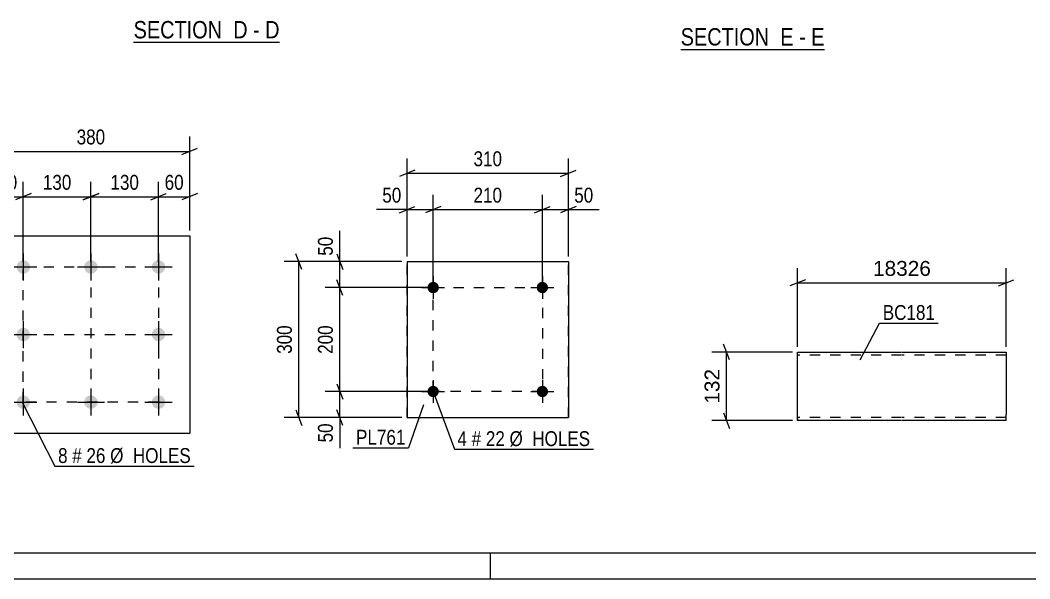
# Model space of a CAD drawing. Header units: millimetres. Extents: x 0 to 841, y 0 to 594.
# Drawn here: x 120.5 to 314.7, y 0 to 107.5 of the extents above; entities that cross this region are included whole.
import ezdxf

# ---------------------------------------------------------------- set-up
doc = ezdxf.new("R2010")
doc.units = ezdxf.units.MM
doc.linetypes.add('DXK_LINE_DOT2', pattern=[3.9198, 1.9599, -1.9599])
doc.styles.add('Arial', font='ARIAL.TTF', dxfattribs={"height": 0.2})
doc.styles.add('Arial Narrow', font='ARIALN.TTF', dxfattribs={"height": 0.2})

# ---------------------------------------------------------------- blocks, each defined once
blk = doc.blocks.new('Unknown-717034467-1133')
at = {"color": 5, "linetype": 'Continuous'}
for p, q in [((5, 5), (836, 5)), ((211, 0), (211, 5)), ((0, 0), (841, 0))]:
    blk.add_line(p, q, dxfattribs=at)
blk = doc.blocks.new('Unknown-717034467-14 - 2034')
at = {"color": 6, "linetype": 'Continuous'}
blk.add_line((142.34, 103.21), (170.41, 103.21), dxfattribs=at)
at = {"color": 0, "linetype": 'Continuous'}
for points in [[(160.45, 103.96), (160.45, 107.46), (142.34, 107.46), (142.34, 103.96)], [(164.27, 103.96), (164.27, 107.46), (161.5, 107.46), (161.5, 103.96)], [(166.59, 103.96), (166.59, 107.46), (165.32, 107.46), (165.32, 103.96)], [(170.41, 103.96), (170.41, 107.46), (167.64, 107.46), (167.64, 103.96)]]:
    blk.add_wipeout(points, dxfattribs=at)
at = {"color": 7, "linetype": 'Continuous', "style": 'Arial Narrow'}
for s, p in [('SECTION ', (142.34, 103.96)), ('D', (161.5, 103.96)), ('D', (167.64, 103.96)), ('-', (165.32, 103.96))]:
    blk.add_text(s, height=3.34, dxfattribs=at).set_placement(p)
blk = doc.blocks.new('Unknown-717034467-15 - 1626')
at = {"color": 6, "linetype": 'Continuous'}
blk.add_line((247.55, 101.84), (275.2, 101.84), dxfattribs=at)
at = {"color": 0, "linetype": 'Continuous'}
for points in [[(265.66, 102.59), (265.66, 106.09), (247.55, 106.09), (247.55, 102.59)], [(269.27, 102.59), (269.27, 106.09), (266.71, 106.09), (266.71, 102.59)], [(271.59, 102.59), (271.59, 106.09), (270.32, 106.09), (270.32, 102.59)], [(275.2, 102.59), (275.2, 106.09), (272.64, 106.09), (272.64, 102.59)]]:
    blk.add_wipeout(points, dxfattribs=at)
at = {"color": 7, "linetype": 'Continuous', "style": 'Arial Narrow'}
for s, p in [('SECTION ', (247.55, 102.59)), ('E', (266.71, 102.59)), ('E', (272.64, 102.59)), ('-', (270.32, 102.59))]:
    blk.add_text(s, height=3.34, dxfattribs=at).set_placement(p)
blk = doc.blocks.new('Part-717034467-6975 - 6969')
at = {"color": 2, "linetype": 'Continuous'}
for p, q in [((115.13, 65.99), (115.13, 27.99)), ((115.13, 65.99), (153.13, 65.99)), ((153.13, 65.99), (153.13, 27.99)), ((115.13, 27.99), (153.13, 27.99))]:
    blk.add_line(p, q, dxfattribs=at)
blk = doc.blocks.new('Bolt-717034467-7008 - 6969')
at = {"linetype": 'Continuous'}
for points in [[(121.13, 61.29, -1), (121.13, 58.69, -1)], [(134.13, 61.29, -1), (134.13, 58.69, -1)], [(147.13, 61.29, -1), (147.13, 58.69, -1)], [(121.13, 48.29, -1), (121.13, 45.69, -1)], [(147.13, 48.29, -1), (147.13, 45.69, -1)], [(121.13, 35.29, -1), (121.13, 32.69, -1)], [(134.13, 35.29, -1), (134.13, 32.69, -1)], [(147.13, 35.29, -1), (147.13, 32.69, -1)]]:
    blk.add_hatch(color=1, dxfattribs=at).paths.add_polyline_path(points)
at = {"color": 1, "linetype": 'Continuous'}
for p, q in [((121.13, 62.59), (121.13, 57.39)), ((134.13, 62.59), (134.13, 57.39)), ((147.13, 62.59), (147.13, 57.39)), ((118.53, 59.99), (123.73, 59.99)), ((131.53, 59.99), (136.73, 59.99)), ((144.53, 59.99), (149.73, 59.99)), ((121.13, 49.59), (121.13, 44.39)), ((147.13, 49.59), (147.13, 44.39)), ((118.53, 46.99), (123.73, 46.99)), ((144.53, 46.99), (149.73, 46.99)), ((121.13, 36.59), (121.13, 31.39)), ((134.13, 36.59), (134.13, 31.39)), ((147.13, 36.59), (147.13, 31.39)), ((118.53, 33.99), (123.73, 33.99)), ((131.53, 33.99), (136.73, 33.99)), ((144.53, 33.99), (149.73, 33.99))]:
    blk.add_line(p, q, dxfattribs=at)
blk = doc.blocks.new('Part-717034467-7391 - 7385')
at = {"color": 2, "linetype": 'Continuous'}
for p, q in [((270.04, 30.52), (270.04, 43.63)), ((270.04, 43.63), (290.04, 43.63)), ((290.14, 43.63), (310.14, 43.63)), ((310.14, 43.63), (310.14, 43.54)), ((310.14, 43.54), (310.14, 42.43)), ((310.14, 42.43), (310.14, 31.63)), ((310.14, 30.43), (310.14, 31.63)), ((270.04, 30.43), (270.04, 30.52)), ((290.04, 30.43), (270.04, 30.43)), ((310.14, 30.43), (290.14, 30.43))]:
    blk.add_line(p, q, dxfattribs=at)
at = {"color": 7, "linetype": 'DXK_LINE_DOT2'}
for p, q in [((290.04, 43.03), (270.04, 43.03)), ((310.14, 43.03), (290.14, 43.03)), ((310.14, 43.28), (310.14, 42.43)), ((290.04, 31.03), (270.04, 31.03)), ((270.04, 30.78), (270.04, 30.43)), ((310.14, 31.03), (290.14, 31.03)), ((310.14, 30.52), (310.14, 30.78)), ((310.14, 30.43), (310.14, 30.52))]:
    blk.add_line(p, q, dxfattribs=at)
blk = doc.blocks.new('Part-717034467-7135 - 7129')
at = {"color": 2, "linetype": 'Continuous'}
for p, q in [((194.95, 61.02), (194.95, 31.02)), ((194.95, 61.02), (225.95, 61.02)), ((225.95, 61.02), (225.95, 31.02)), ((194.95, 31.02), (225.95, 31.02))]:
    blk.add_line(p, q, dxfattribs=at)
at = {"color": 7, "linetype": 'DXK_LINE_DOT2'}
for p, q in [((194.95, 31.02), (194.95, 61.02)), ((225.95, 31.02), (225.95, 61.02))]:
    blk.add_line(p, q, dxfattribs=at)
blk = doc.blocks.new('Bolt-717034467-7168 - 7129')
at = {"linetype": 'Continuous'}
for points in [[(201.05, 36.03, -1), (198.85, 36.03, -1)], [(222.05, 36.03, -1), (219.85, 36.03, -1)]]:
    blk.add_hatch(color=1, dxfattribs=at).paths.add_polyline_path(points)
at = {"color": 1, "linetype": 'Continuous'}
for p, q in [((199.95, 38.23), (199.95, 33.83)), ((220.95, 38.23), (220.95, 33.83)), ((197.75, 36.03), (202.15, 36.03)), ((218.75, 36.03), (223.15, 36.03))]:
    blk.add_line(p, q, dxfattribs=at)
blk = doc.blocks.new('Bolt-717034467-7173 - 7129')
at = {"linetype": 'Continuous'}
for points in [[(201.05, 56.03, -1), (198.85, 56.03, -1)], [(222.05, 56.03, -1), (219.85, 56.03, -1)]]:
    blk.add_hatch(color=1, dxfattribs=at).paths.add_polyline_path(points)
at = {"color": 1, "linetype": 'Continuous'}
for p, q in [((199.95, 58.23), (199.95, 53.83)), ((220.95, 58.23), (220.95, 53.83)), ((197.75, 56.03), (202.15, 56.03)), ((218.75, 56.03), (223.15, 56.03))]:
    blk.add_line(p, q, dxfattribs=at)
blk = doc.blocks.new('Rectangle-717034467-7095 - 6969')
at = {"color": 1, "linetype": 'DXK_LINE_DOT2'}
blk.add_lwpolyline([(121.13, 59.99), (147.13, 59.99), (147.13, 33.99), (121.13, 33.99), (121.13, 59.99)], close=True, dxfattribs=at)
blk = doc.blocks.new('Rectangle-717034467-7282 - 7129')
at = {"color": 1, "linetype": 'DXK_LINE_DOT2'}
blk.add_lwpolyline([(199.95, 56.03), (220.95, 56.03), (220.95, 36.03), (199.95, 36.03), (199.95, 56.03)], close=True, dxfattribs=at)
blk = doc.blocks.new('Line-717034467-7081 - 6969')
at = {"color": 1, "linetype": 'DXK_LINE_DOT2'}
blk.add_line((121.13, 46.99), (147.13, 46.99), dxfattribs=at)
blk = doc.blocks.new('Line-717034467-7088 - 6969')
at = {"color": 1, "linetype": 'DXK_LINE_DOT2'}
blk.add_line((134.13, 59.99), (134.13, 33.99), dxfattribs=at)
blk = doc.blocks.new('StraightDimension-717034467-7046 - 6969')
at = {"color": 7, "linetype": 'Continuous'}
for p, q in [((147.13, 60.99), (147.13, 76.34)), ((153.13, 66.99), (153.13, 76.34)), ((145.63, 72.89), (148.63, 74.09)), ((154.63, 74.09), (151.63, 72.89)), ((147.13, 73.49), (153.13, 73.49))]:
    blk.add_line(p, q, dxfattribs=at)
at = {"color": 0}
blk.add_wipeout([(152.56, 74.24), (152.56, 78.44), (147.71, 78.44), (147.71, 74.24)], dxfattribs=at)
at = {"color": 3, "style": 'Arial Narrow'}
blk.add_text('60', height=2.863, dxfattribs=at).set_placement((148.31, 74.84))
blk = doc.blocks.new('StraightDimension-717034467-7056 - 6969')
at = {"color": 7, "linetype": 'Continuous'}
for p, q in [((115.13, 66.99), (115.13, 76.34)), ((121.13, 60.99), (121.13, 76.34)), ((113.63, 72.89), (116.63, 74.09)), ((122.63, 74.09), (119.63, 72.89)), ((115.13, 73.49), (121.13, 73.49))]:
    blk.add_line(p, q, dxfattribs=at)
at = {"color": 0}
blk.add_wipeout([(120.56, 74.24), (120.56, 78.44), (115.71, 78.44), (115.71, 74.24)], dxfattribs=at)
at = {"color": 3, "style": 'Arial Narrow'}
blk.add_text('60', height=2.863, dxfattribs=at).set_placement((116.31, 74.84))
blk = doc.blocks.new('StraightDimension-717034467-7071 - 6969')
at = {"color": 7, "linetype": 'Continuous'}
for p, q in [((115.13, 66.99), (115.13, 85.07)), ((153.13, 66.99), (153.13, 85.07)), ((116.63, 82.82), (113.63, 81.62)), ((115.13, 82.22), (153.13, 82.22)), ((151.63, 81.62), (154.63, 82.82))]:
    blk.add_line(p, q, dxfattribs=at)
at = {"color": 0}
blk.add_wipeout([(137.48, 82.97), (137.48, 87.17), (130.79, 87.17), (130.79, 82.97)], dxfattribs=at)
at = {"color": 3, "style": 'Arial Narrow'}
blk.add_text('380', height=2.863, dxfattribs=at).set_placement((131.39, 83.57))
blk = doc.blocks.new('StraightDimension-717034467-12534 - 6969')
at = {"color": 7, "linetype": 'Continuous'}
for p, q in [((121.13, 60.99), (121.13, 76.34)), ((134.13, 60.99), (134.13, 76.34)), ((122.63, 74.09), (119.63, 72.89)), ((132.63, 72.89), (135.63, 74.09)), ((121.13, 73.49), (134.13, 73.49))]:
    blk.add_line(p, q, dxfattribs=at)
at = {"color": 0}
blk.add_wipeout([(130.98, 74.24), (130.98, 78.44), (124.29, 78.44), (124.29, 74.24)], dxfattribs=at)
at = {"color": 3, "style": 'Arial Narrow'}
blk.add_text('130', height=2.863, dxfattribs=at).set_placement((124.89, 74.84))
blk = doc.blocks.new('StraightDimension-717034467-12536 - 6969')
at = {"color": 7, "linetype": 'Continuous'}
for p, q in [((134.13, 60.99), (134.13, 76.34)), ((147.13, 60.99), (147.13, 76.34)), ((135.63, 74.09), (132.63, 72.89)), ((145.63, 72.89), (148.63, 74.09)), ((134.13, 73.49), (147.13, 73.49))]:
    blk.add_line(p, q, dxfattribs=at)
at = {"color": 0}
blk.add_wipeout([(143.98, 74.24), (143.98, 78.44), (137.29, 78.44), (137.29, 74.24)], dxfattribs=at)
at = {"color": 3, "style": 'Arial Narrow'}
blk.add_text('130', height=2.863, dxfattribs=at).set_placement((137.89, 74.84))
blk = doc.blocks.new('StraightDimension-717034467-7407 - 7385')
at = {"color": 7, "linetype": 'Continuous'}
for p, q in [((256.96, 42.13), (255.76, 45.13)), ((269.04, 43.63), (253.51, 43.63)), ((256.36, 30.43), (256.36, 43.63)), ((255.76, 31.93), (256.96, 28.93)), ((269.04, 30.43), (253.51, 30.43))]:
    blk.add_line(p, q, dxfattribs=at)
at = {"color": 0}
blk.add_wipeout([(255.61, 40.97), (251.41, 40.97), (251.41, 33.09), (255.61, 33.09)], dxfattribs=at)
at = {"color": 3, "style": 'Arial'}
blk.add_text('132', height=2.865, rotation=90.0002, dxfattribs=at).set_placement((255.01, 33.69))
blk = doc.blocks.new('StraightDimension-717034467-7396 - 7385')
at = {"color": 7, "linetype": 'Continuous'}
for p, q in [((270.04, 44.63), (270.04, 59.78)), ((310.14, 44.63), (310.14, 59.78)), ((271.54, 57.53), (268.54, 56.33)), ((270.04, 56.93), (310.14, 56.93)), ((308.64, 56.33), (311.64, 57.53))]:
    blk.add_line(p, q, dxfattribs=at)
at = {"color": 0}
blk.add_wipeout([(296.25, 57.68), (296.25, 61.88), (283.93, 61.88), (283.93, 57.68)], dxfattribs=at)
at = {"color": 3, "style": 'Arial'}
blk.add_text('18326', height=2.865, dxfattribs=at).set_placement((284.53, 58.28))
blk = doc.blocks.new('StraightDimension-717034467-7218 - 7129')
at = {"color": 7, "linetype": 'Continuous'}
for p, q in [((174.72, 59.52), (173.52, 62.52)), ((193.95, 61.02), (171.27, 61.02)), ((174.12, 31.02), (174.12, 61.02)), ((173.52, 32.52), (174.72, 29.52)), ((193.95, 31.02), (171.27, 31.02))]:
    blk.add_line(p, q, dxfattribs=at)
at = {"color": 0}
blk.add_wipeout([(173.37, 49.37), (169.17, 49.37), (169.17, 42.68), (173.37, 42.68)], dxfattribs=at)
at = {"color": 3, "style": 'Arial Narrow'}
blk.add_text('300', height=2.863, rotation=90.0002, dxfattribs=at).set_placement((172.77, 43.28))
blk = doc.blocks.new('StraightDimension-717034467-7242 - 7129')
at = {"color": 7, "linetype": 'Continuous'}
for p, q in [((199.95, 57.03), (199.95, 73.87)), ((220.95, 57.03), (220.95, 73.87)), ((201.45, 71.62), (198.45, 70.42)), ((199.95, 71.02), (220.95, 71.02)), ((219.45, 70.42), (222.45, 71.62))]:
    blk.add_line(p, q, dxfattribs=at)
at = {"color": 0}
blk.add_wipeout([(213.79, 71.77), (213.79, 75.97), (207.11, 75.97), (207.11, 71.77)], dxfattribs=at)
at = {"color": 3, "style": 'Arial Narrow'}
blk.add_text('210', height=2.863, dxfattribs=at).set_placement((207.71, 72.37))
blk = doc.blocks.new('StraightDimension-717034467-7175 - 7129')
at = {"color": 7, "linetype": 'Continuous'}
for p, q in [((181.4, 62.52), (182.6, 59.52)), ((193.95, 61.02), (179.15, 61.02)), ((182, 56.03), (182, 61.02)), ((182.6, 54.53), (181.4, 57.53)), ((198.95, 56.03), (179.15, 56.03))]:
    blk.add_line(p, q, dxfattribs=at)
at = {"color": 0}
blk.add_wipeout([(181.25, 66.41), (177.05, 66.41), (177.05, 61.55), (181.25, 61.55)], dxfattribs=at)
at = {"color": 7, "linetype": 'Continuous'}
blk.add_line((182, 61.02), (182, 66.93), dxfattribs=at)
blk.add_line((182, 61.02), (182, 66.93), dxfattribs=at)
at = {"color": 3, "style": 'Arial Narrow'}
blk.add_text('50', height=2.863, rotation=90.0002, dxfattribs=at).set_placement((180.65, 62.15))
blk = doc.blocks.new('StraightDimension-717034467-7188 - 7129')
at = {"color": 7, "linetype": 'Continuous'}
for p, q in [((182.6, 54.53), (181.4, 57.53)), ((198.95, 56.03), (179.15, 56.03)), ((182, 36.03), (182, 56.03)), ((181.4, 37.53), (182.6, 34.53)), ((198.95, 36.03), (179.15, 36.03))]:
    blk.add_line(p, q, dxfattribs=at)
at = {"color": 0}
blk.add_wipeout([(181.25, 49.37), (177.05, 49.37), (177.05, 42.68), (181.25, 42.68)], dxfattribs=at)
at = {"color": 3, "style": 'Arial Narrow'}
blk.add_text('200', height=2.863, rotation=90.0002, dxfattribs=at).set_placement((180.65, 43.28))
blk = doc.blocks.new('StraightDimension-717034467-7204 - 7129')
at = {"color": 7, "linetype": 'Continuous'}
for p, q in [((181.4, 37.53), (182.6, 34.53)), ((198.95, 36.03), (179.15, 36.03)), ((182, 31.02), (182, 36.03)), ((182.6, 29.52), (181.4, 32.52)), ((193.95, 31.02), (179.15, 31.02))]:
    blk.add_line(p, q, dxfattribs=at)
at = {"color": 0}
blk.add_wipeout([(181.25, 30.5), (177.05, 30.5), (177.05, 25.64), (181.25, 25.64)], dxfattribs=at)
at = {"color": 7, "linetype": 'Continuous'}
blk.add_line((182, 31.02), (182, 25.12), dxfattribs=at)
blk.add_line((182, 31.02), (182, 25.12), dxfattribs=at)
at = {"color": 3, "style": 'Arial Narrow'}
blk.add_text('50', height=2.863, rotation=90.0002, dxfattribs=at).set_placement((180.65, 26.24))
blk = doc.blocks.new('StraightDimension-717034467-7229 - 7129')
at = {"color": 7, "linetype": 'Continuous'}
for p, q in [((194.95, 62.02), (194.95, 73.87)), ((199.95, 57.03), (199.95, 73.87)), ((193.45, 70.42), (196.45, 71.62)), ((194.95, 71.02), (199.95, 71.02)), ((201.45, 71.62), (198.45, 70.42))]:
    blk.add_line(p, q, dxfattribs=at)
at = {"color": 0}
blk.add_wipeout([(194.43, 71.77), (194.43, 75.97), (189.57, 75.97), (189.57, 71.77)], dxfattribs=at)
at = {"color": 7, "linetype": 'Continuous'}
blk.add_line((194.95, 71.02), (189.04, 71.02), dxfattribs=at)
blk.add_line((194.95, 71.02), (189.04, 71.02), dxfattribs=at)
at = {"color": 3, "style": 'Arial Narrow'}
blk.add_text('50', height=2.863, dxfattribs=at).set_placement((190.17, 72.37))
blk = doc.blocks.new('StraightDimension-717034467-7258 - 7129')
at = {"color": 7, "linetype": 'Continuous'}
for p, q in [((220.95, 57.03), (220.95, 73.87)), ((225.95, 62.02), (225.95, 73.87)), ((219.45, 70.42), (222.45, 71.62)), ((220.95, 71.02), (225.95, 71.02)), ((227.45, 71.62), (224.45, 70.42))]:
    blk.add_line(p, q, dxfattribs=at)
at = {"color": 0}
blk.add_wipeout([(231.33, 71.77), (231.33, 75.97), (226.48, 75.97), (226.48, 71.77)], dxfattribs=at)
at = {"color": 7, "linetype": 'Continuous'}
blk.add_line((225.95, 71.02), (231.86, 71.02), dxfattribs=at)
blk.add_line((225.95, 71.02), (231.86, 71.02), dxfattribs=at)
at = {"color": 3, "style": 'Arial Narrow'}
blk.add_text('50', height=2.863, dxfattribs=at).set_placement((227.08, 72.37))
blk = doc.blocks.new('StraightDimension-717034467-7272 - 7129')
at = {"color": 7, "linetype": 'Continuous'}
for p, q in [((194.95, 62.02), (194.95, 80.87)), ((225.95, 62.02), (225.95, 80.87)), ((196.45, 78.62), (193.45, 77.42)), ((194.95, 78.02), (225.95, 78.02)), ((224.45, 77.42), (227.45, 78.62))]:
    blk.add_line(p, q, dxfattribs=at)
at = {"color": 0}
blk.add_wipeout([(213.79, 78.77), (213.79, 82.97), (207.11, 82.97), (207.11, 78.77)], dxfattribs=at)
at = {"color": 3, "style": 'Arial Narrow'}
blk.add_text('310', height=2.863, dxfattribs=at).set_placement((207.71, 79.37))
blk = doc.blocks.new('Mark-717034467-7004 - 6969')
at = {"color": 0}
blk.add_wipeout([(129.64, 22.28), (129.64, 25.28), (127.82, 25.28), (127.82, 22.28)], dxfattribs=at)
blk.add_wipeout([(129.64, 22.28), (129.64, 25.28), (127.82, 25.28), (127.82, 22.28)], dxfattribs=at)
at = {"color": 7, "linetype": 'Continuous'}
blk.add_line((120.93, 33.96), (127.22, 21.68), dxfattribs=at)
at = {"color": 3, "style": 'Arial Narrow'}
blk.add_text('8', height=2.86, dxfattribs=at).set_placement((127.82, 22.28))
at = {"color": 0}
blk.add_wipeout([(132.37, 22.28), (132.37, 25.28), (130.54, 25.28), (130.54, 22.28)], dxfattribs=at)
blk.add_wipeout([(132.37, 22.28), (132.37, 25.28), (130.54, 25.28), (130.54, 22.28)], dxfattribs=at)
blk.add_wipeout([(136.93, 22.28), (136.93, 25.28), (133.27, 25.28), (133.27, 22.28)], dxfattribs=at)
blk.add_wipeout([(136.93, 22.28), (136.93, 25.28), (133.27, 25.28), (133.27, 22.28)], dxfattribs=at)
at = {"color": 3, "style": 'Arial Narrow'}
for s, height, p in [('#', 2.86, (130.54, 22.28)), ('26', 2.863, (133.27, 22.28))]:
    blk.add_text(s, height=height, dxfattribs=at).set_placement(p)
at = {"color": 0}
blk.add_wipeout([(153.36, 22.28), (153.36, 25.28), (137.83, 25.28), (137.83, 22.28)], dxfattribs=at)
blk.add_wipeout([(153.36, 22.28), (153.36, 25.28), (137.83, 25.28), (137.83, 22.28)], dxfattribs=at)
at = {"color": 7, "linetype": 'Continuous'}
blk.add_line((127.22, 21.68), (153.96, 21.68), dxfattribs=at)
at = {"color": 3, "style": 'Arial Narrow'}
blk.add_text('Ø  HOLES', height=2.863, dxfattribs=at).set_placement((137.83, 22.28))
blk = doc.blocks.new('Mark-717034467-7387 - 7385')
at = {"color": 0}
blk.add_wipeout([(296.46, 49.8), (296.46, 52.8), (286.41, 52.8), (286.41, 49.8)], dxfattribs=at)
blk.add_wipeout([(296.46, 49.8), (296.46, 52.8), (286.41, 52.8), (286.41, 49.8)], dxfattribs=at)
at = {"color": 30, "linetype": 'Continuous'}
for p, q in [((282.05, 42.11), (285.81, 49.2)), ((285.81, 49.2), (297.06, 49.2))]:
    blk.add_line(p, q, dxfattribs=at)
at = {"color": 3, "style": 'Arial Narrow'}
blk.add_text('BC181', height=2.863, dxfattribs=at).set_placement((286.41, 49.8))
blk = doc.blocks.new('Mark-717034467-7131 - 7129')
at = {"color": 0}
blk.add_wipeout([(194.62, 25.8), (194.62, 28.8), (185.12, 28.8), (185.12, 25.8)], dxfattribs=at)
blk.add_wipeout([(194.62, 25.8), (194.62, 28.8), (185.12, 28.8), (185.12, 25.8)], dxfattribs=at)
at = {"color": 30, "linetype": 'Continuous'}
for p in [(198.12, 33.46), (184.52, 25.2)]:
    blk.add_line(p, (195.22, 25.2), dxfattribs=at)
at = {"color": 3, "style": 'Arial Narrow'}
blk.add_text('PL761', height=2.863, dxfattribs=at).set_placement((185.12, 25.8))
blk = doc.blocks.new('MarkSet-717034467-7329 - 7129')
at = {"color": 0}
blk.add_wipeout([(206.45, 25.53), (206.45, 28.53), (204.62, 28.53), (204.62, 25.53)], dxfattribs=at)
blk.add_wipeout([(206.45, 25.53), (206.45, 28.53), (204.62, 28.53), (204.62, 25.53)], dxfattribs=at)
at = {"color": 7, "linetype": 'Continuous'}
blk.add_line((199.95, 36.03), (204.02, 24.93), dxfattribs=at)
at = {"color": 3, "style": 'Arial Narrow'}
blk.add_text('4', height=2.86, dxfattribs=at).set_placement((204.62, 25.53))
at = {"color": 0}
blk.add_wipeout([(209.18, 25.53), (209.18, 28.53), (207.35, 28.53), (207.35, 25.53)], dxfattribs=at)
blk.add_wipeout([(209.18, 25.53), (209.18, 28.53), (207.35, 28.53), (207.35, 25.53)], dxfattribs=at)
blk.add_wipeout([(213.73, 25.53), (213.73, 28.53), (210.08, 28.53), (210.08, 25.53)], dxfattribs=at)
blk.add_wipeout([(213.73, 25.53), (213.73, 28.53), (210.08, 28.53), (210.08, 25.53)], dxfattribs=at)
at = {"color": 3, "style": 'Arial Narrow'}
for s, height, p in [('#', 2.86, (207.35, 25.53)), ('22', 2.863, (210.08, 25.53))]:
    blk.add_text(s, height=height, dxfattribs=at).set_placement(p)
at = {"color": 0}
blk.add_wipeout([(230.16, 25.53), (230.16, 28.53), (214.63, 28.53), (214.63, 25.53)], dxfattribs=at)
blk.add_wipeout([(230.16, 25.53), (230.16, 28.53), (214.63, 28.53), (214.63, 25.53)], dxfattribs=at)
at = {"color": 7, "linetype": 'Continuous'}
blk.add_line((204.02, 24.93), (230.76, 24.93), dxfattribs=at)
at = {"color": 3, "style": 'Arial Narrow'}
blk.add_text('Ø  HOLES', height=2.863, dxfattribs=at).set_placement((214.63, 25.53))

msp = doc.modelspace()

# ---------------------------------------------------------------- block references
for name in ['Unknown-717034467-1133', 'Part-717034467-6975 - 6969', 'Bolt-717034467-7008 - 6969', 'Part-717034467-7135 - 7129', 'Rectangle-717034467-7095 - 6969', 'Line-717034467-7088 - 6969', 'Bolt-717034467-7173 - 7129', 'Rectangle-717034467-7282 - 7129', 'Line-717034467-7081 - 6969', 'Part-717034467-7391 - 7385', 'Bolt-717034467-7168 - 7129']:
    msp.add_blockref(name, (0, 0))

# ---------------------------------------------------------------- next in the draw order: block references
for name in ['Unknown-717034467-14 - 2034', 'Unknown-717034467-15 - 1626', 'StraightDimension-717034467-7056 - 6969', 'StraightDimension-717034467-7046 - 6969', 'StraightDimension-717034467-7242 - 7129', 'StraightDimension-717034467-7218 - 7129', 'StraightDimension-717034467-7407 - 7385', 'MarkSet-717034467-7329 - 7129', 'Mark-717034467-7004 - 6969']:
    msp.add_blockref(name, (0, 0))

# ---------------------------------------------------------------- next in the draw order: block references
for name in ['StraightDimension-717034467-7071 - 6969', 'StraightDimension-717034467-7258 - 7129', 'StraightDimension-717034467-7175 - 7129', 'StraightDimension-717034467-7396 - 7385']:
    msp.add_blockref(name, (0, 0))

# ---------------------------------------------------------------- next in the draw order: block references
for name in ['StraightDimension-717034467-12534 - 6969', 'StraightDimension-717034467-7188 - 7129', 'Mark-717034467-7387 - 7385']:
    msp.add_blockref(name, (0, 0))

# ---------------------------------------------------------------- next in the draw order: block references
for name in ['StraightDimension-717034467-12536 - 6969', 'StraightDimension-717034467-7229 - 7129', 'StraightDimension-717034467-7204 - 7129']:
    msp.add_blockref(name, (0, 0))

# ---------------------------------------------------------------- next in the draw order: block references
for name in ['StraightDimension-717034467-7272 - 7129', 'Mark-717034467-7131 - 7129']:
    msp.add_blockref(name, (0, 0))

doc.saveas('drawing.dxf')
